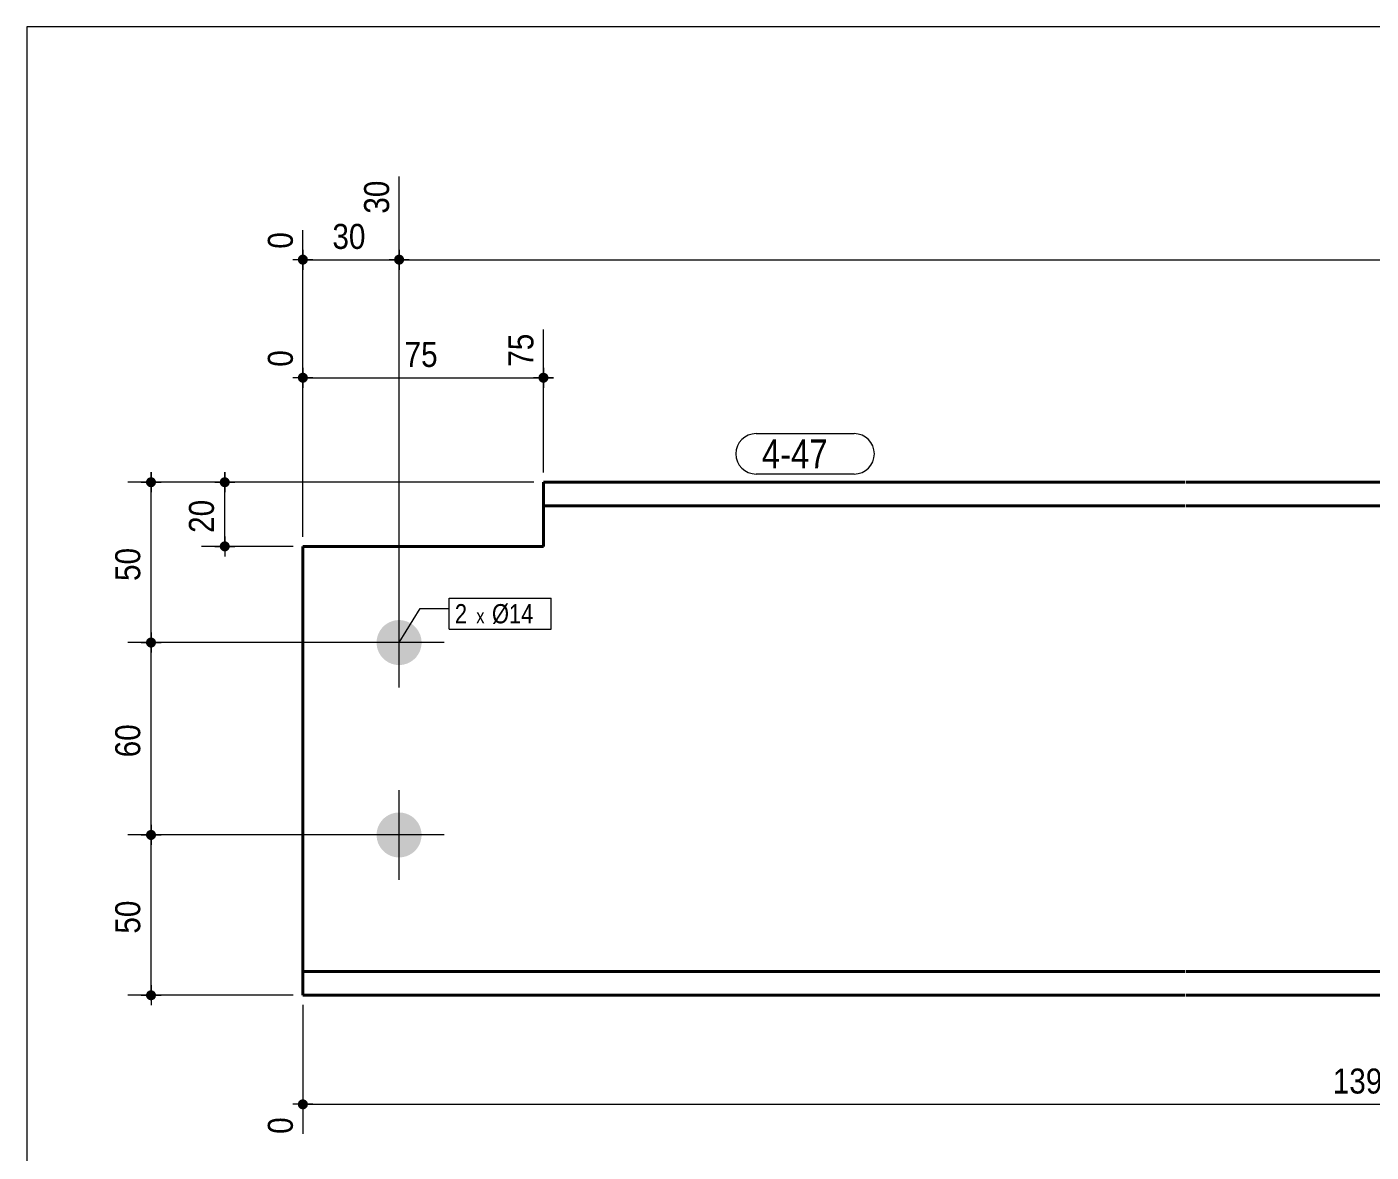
# Model space of a CAD drawing. Header units: millimetres. Extents: x 2 to 287, y 5 to 195.
# Drawn here: x 5 to 144.7, y 78 to 195 of the extents above; entities that cross this region are included whole.
import ezdxf

# ---------------------------------------------------------------- set-up
doc = ezdxf.new("R2010")
doc.units = ezdxf.units.MM
for name, color, linetype, lineweight in [('Boulon', 7, 'Continuous', 0), ('Cotation', 7, 'Continuous', 0), ('Désignation boulon', 3, 'Continuous', 0), ('Feuille dessin', 5, 'Continuous', 0), ('Piece', 2, 'Continuous', 0), ('Repère pièce', 3, 'Continuous', 0)]:
    doc.layers.add(name, color=color, linetype=linetype, lineweight=lineweight)
doc.styles.add('ARIAL', font='ARIAL.TTF')
doc.styles.add('COMIC_SANS_MS', font='COMIC.TTF')

# ---------------------------------------------------------------- blocks, each defined once
blk = doc.blocks.new('*A1')
at = {"layer": 'Boulon'}
for points in [[(46.01, 130.94), (46.01, 130.88), (46.01, 130.83), (46, 130.77), (46, 130.71), (45.99, 130.66), (45.98, 130.6), (45.97, 130.54), (45.96, 130.49), (45.94, 130.43), (45.93, 130.38), (45.91, 130.32), (45.9, 130.27), (45.88, 130.21), (45.86, 130.16), (45.84, 130.11), (45.81, 130.05), (45.79, 130), (45.76, 129.95), (45.74, 129.9), (45.71, 129.85), (45.68, 129.8), (45.65, 129.75), (45.62, 129.7), (45.59, 129.66), (45.55, 129.61), (45.52, 129.56), (45.48, 129.52), (45.45, 129.47), (45.41, 129.43), (45.37, 129.39), (45.33, 129.35), (45.29, 129.31), (45.25, 129.27), (45.2, 129.23), (45.16, 129.19), (45.12, 129.16), (45.07, 129.12), (45.02, 129.09), (44.98, 129.06), (44.93, 129.03), (44.88, 129), (44.83, 128.97), (44.78, 128.94), (44.73, 128.91), (44.68, 128.89), (44.63, 128.87), (44.57, 128.84), (44.52, 128.82), (44.47, 128.8), (44.41, 128.78), (44.36, 128.77), (44.3, 128.75), (44.25, 128.74), (44.19, 128.72), (44.14, 128.71), (44.08, 128.7), (44.02, 128.69), (43.97, 128.68), (43.91, 128.68), (43.85, 128.67), (43.79, 128.67), (43.74, 128.67), (43.68, 128.67), (43.62, 128.67), (43.57, 128.67), (43.51, 128.67), (43.45, 128.68), (43.39, 128.68), (43.34, 128.69), (43.28, 128.7), (43.22, 128.71), (43.17, 128.72), (43.11, 128.74), (43.06, 128.75), (43, 128.77), (42.95, 128.78), (42.89, 128.8), (42.84, 128.82), (42.79, 128.84), (42.73, 128.87), (42.68, 128.89), (42.63, 128.91), (42.58, 128.94), (42.53, 128.97), (42.48, 129), (42.43, 129.03), (42.38, 129.06), (42.34, 129.09), (42.29, 129.12), (42.24, 129.16), (42.2, 129.19), (42.16, 129.23), (42.11, 129.27), (42.07, 129.31), (42.03, 129.35), (41.99, 129.39), (41.95, 129.43), (41.91, 129.47), (41.88, 129.52), (41.84, 129.56), (41.81, 129.61), (41.77, 129.66), (41.74, 129.7), (41.71, 129.75), (41.68, 129.8), (41.65, 129.85), (41.62, 129.9), (41.6, 129.95), (41.57, 130), (41.55, 130.05), (41.52, 130.11), (41.5, 130.16), (41.48, 130.21), (41.46, 130.27), (41.45, 130.32), (41.43, 130.38), (41.42, 130.43), (41.4, 130.49), (41.39, 130.54), (41.38, 130.6), (41.37, 130.66), (41.36, 130.71), (41.36, 130.77), (41.35, 130.83), (41.35, 130.88), (41.35, 130.94), (41.35, 131), (41.35, 131.06), (41.35, 131.11), (41.35, 131.17), (41.36, 131.23), (41.36, 131.28), (41.37, 131.34), (41.38, 131.4), (41.39, 131.45), (41.4, 131.51), (41.42, 131.57), (41.43, 131.62), (41.45, 131.68), (41.46, 131.73), (41.48, 131.78), (41.5, 131.84), (41.52, 131.89), (41.55, 131.94), (41.57, 132), (41.6, 132.05), (41.62, 132.1), (41.65, 132.15), (41.68, 132.2), (41.71, 132.25), (41.74, 132.29), (41.77, 132.34), (41.81, 132.39), (41.84, 132.43), (41.88, 132.48), (41.91, 132.52), (41.95, 132.57), (41.99, 132.61), (42.03, 132.65), (42.07, 132.69), (42.11, 132.73), (42.16, 132.77), (42.2, 132.8), (42.24, 132.84), (42.29, 132.87), (42.34, 132.91), (42.38, 132.94), (42.43, 132.97), (42.48, 133), (42.53, 133.03), (42.58, 133.06), (42.63, 133.08), (42.68, 133.11), (42.73, 133.13), (42.79, 133.15), (42.84, 133.18), (42.89, 133.2), (42.95, 133.21), (43, 133.23), (43.06, 133.25), (43.11, 133.26), (43.17, 133.28), (43.22, 133.29), (43.28, 133.3), (43.34, 133.31), (43.39, 133.31), (43.45, 133.32), (43.51, 133.33), (43.57, 133.33), (43.62, 133.33), (43.68, 133.33), (43.74, 133.33), (43.79, 133.33), (43.85, 133.33), (43.91, 133.32), (43.97, 133.31), (44.02, 133.31), (44.08, 133.3), (44.14, 133.29), (44.19, 133.28), (44.25, 133.26), (44.3, 133.25), (44.36, 133.23), (44.41, 133.21), (44.47, 133.2), (44.52, 133.18), (44.57, 133.15), (44.63, 133.13), (44.68, 133.11), (44.73, 133.08), (44.78, 133.06), (44.83, 133.03), (44.88, 133), (44.93, 132.97), (44.98, 132.94), (45.02, 132.91), (45.07, 132.87), (45.12, 132.84), (45.16, 132.8), (45.2, 132.77), (45.25, 132.73), (45.29, 132.69), (45.33, 132.65), (45.37, 132.61), (45.41, 132.57), (45.45, 132.52), (45.48, 132.48), (45.52, 132.43), (45.55, 132.39), (45.59, 132.34), (45.62, 132.29), (45.65, 132.25), (45.68, 132.2), (45.71, 132.15), (45.74, 132.1), (45.76, 132.05), (45.79, 132), (45.81, 131.94), (45.84, 131.89), (45.86, 131.84), (45.88, 131.78), (45.9, 131.73), (45.91, 131.68), (45.93, 131.62), (45.94, 131.57), (45.96, 131.51), (45.97, 131.45), (45.98, 131.4), (45.99, 131.34), (46, 131.28), (46, 131.23), (46.01, 131.17), (46.01, 131.11), (46.01, 131.06), (46.01, 131)], [(46.01, 110.94), (46.01, 110.88), (46.01, 110.83), (46, 110.77), (46, 110.71), (45.99, 110.66), (45.98, 110.6), (45.97, 110.54), (45.96, 110.49), (45.94, 110.43), (45.93, 110.38), (45.91, 110.32), (45.9, 110.27), (45.88, 110.21), (45.86, 110.16), (45.84, 110.11), (45.81, 110.05), (45.79, 110), (45.76, 109.95), (45.74, 109.9), (45.71, 109.85), (45.68, 109.8), (45.65, 109.75), (45.62, 109.7), (45.59, 109.66), (45.55, 109.61), (45.52, 109.56), (45.48, 109.52), (45.45, 109.47), (45.41, 109.43), (45.37, 109.39), (45.33, 109.35), (45.29, 109.31), (45.25, 109.27), (45.2, 109.23), (45.16, 109.19), (45.12, 109.16), (45.07, 109.12), (45.02, 109.09), (44.98, 109.06), (44.93, 109.03), (44.88, 109), (44.83, 108.97), (44.78, 108.94), (44.73, 108.91), (44.68, 108.89), (44.63, 108.87), (44.57, 108.84), (44.52, 108.82), (44.47, 108.8), (44.41, 108.78), (44.36, 108.77), (44.3, 108.75), (44.25, 108.74), (44.19, 108.72), (44.14, 108.71), (44.08, 108.7), (44.02, 108.69), (43.97, 108.68), (43.91, 108.68), (43.85, 108.67), (43.79, 108.67), (43.74, 108.67), (43.68, 108.67), (43.62, 108.67), (43.57, 108.67), (43.51, 108.67), (43.45, 108.68), (43.39, 108.68), (43.34, 108.69), (43.28, 108.7), (43.22, 108.71), (43.17, 108.72), (43.11, 108.74), (43.06, 108.75), (43, 108.77), (42.95, 108.78), (42.89, 108.8), (42.84, 108.82), (42.79, 108.84), (42.73, 108.87), (42.68, 108.89), (42.63, 108.91), (42.58, 108.94), (42.53, 108.97), (42.48, 109), (42.43, 109.03), (42.38, 109.06), (42.34, 109.09), (42.29, 109.12), (42.24, 109.16), (42.2, 109.19), (42.16, 109.23), (42.11, 109.27), (42.07, 109.31), (42.03, 109.35), (41.99, 109.39), (41.95, 109.43), (41.91, 109.47), (41.88, 109.52), (41.84, 109.56), (41.81, 109.61), (41.77, 109.66), (41.74, 109.7), (41.71, 109.75), (41.68, 109.8), (41.65, 109.85), (41.62, 109.9), (41.6, 109.95), (41.57, 110), (41.55, 110.05), (41.52, 110.11), (41.5, 110.16), (41.48, 110.21), (41.46, 110.27), (41.45, 110.32), (41.43, 110.38), (41.42, 110.43), (41.4, 110.49), (41.39, 110.54), (41.38, 110.6), (41.37, 110.66), (41.36, 110.71), (41.36, 110.77), (41.35, 110.83), (41.35, 110.88), (41.35, 110.94), (41.35, 111), (41.35, 111.06), (41.35, 111.11), (41.35, 111.17), (41.36, 111.23), (41.36, 111.28), (41.37, 111.34), (41.38, 111.4), (41.39, 111.45), (41.4, 111.51), (41.42, 111.57), (41.43, 111.62), (41.45, 111.68), (41.46, 111.73), (41.48, 111.78), (41.5, 111.84), (41.52, 111.89), (41.55, 111.94), (41.57, 112), (41.6, 112.05), (41.62, 112.1), (41.65, 112.15), (41.68, 112.2), (41.71, 112.25), (41.74, 112.29), (41.77, 112.34), (41.81, 112.39), (41.84, 112.43), (41.88, 112.48), (41.91, 112.52), (41.95, 112.57), (41.99, 112.61), (42.03, 112.65), (42.07, 112.69), (42.11, 112.73), (42.16, 112.77), (42.2, 112.8), (42.24, 112.84), (42.29, 112.87), (42.34, 112.91), (42.38, 112.94), (42.43, 112.97), (42.48, 113), (42.53, 113.03), (42.58, 113.06), (42.63, 113.08), (42.68, 113.11), (42.73, 113.13), (42.79, 113.15), (42.84, 113.18), (42.89, 113.2), (42.95, 113.21), (43, 113.23), (43.06, 113.25), (43.11, 113.26), (43.17, 113.28), (43.22, 113.29), (43.28, 113.3), (43.34, 113.31), (43.39, 113.31), (43.45, 113.32), (43.51, 113.33), (43.57, 113.33), (43.62, 113.33), (43.68, 113.33), (43.74, 113.33), (43.79, 113.33), (43.85, 113.33), (43.91, 113.32), (43.97, 113.31), (44.02, 113.31), (44.08, 113.3), (44.14, 113.29), (44.19, 113.28), (44.25, 113.26), (44.3, 113.25), (44.36, 113.23), (44.41, 113.21), (44.47, 113.2), (44.52, 113.18), (44.57, 113.15), (44.63, 113.13), (44.68, 113.11), (44.73, 113.08), (44.78, 113.06), (44.83, 113.03), (44.88, 113), (44.93, 112.97), (44.98, 112.94), (45.02, 112.91), (45.07, 112.87), (45.12, 112.84), (45.16, 112.8), (45.2, 112.77), (45.25, 112.73), (45.29, 112.69), (45.33, 112.65), (45.37, 112.61), (45.41, 112.57), (45.45, 112.52), (45.48, 112.48), (45.52, 112.43), (45.55, 112.39), (45.59, 112.34), (45.62, 112.29), (45.65, 112.25), (45.68, 112.2), (45.71, 112.15), (45.74, 112.1), (45.76, 112.05), (45.79, 112), (45.81, 111.94), (45.84, 111.89), (45.86, 111.84), (45.88, 111.78), (45.9, 111.73), (45.91, 111.68), (45.93, 111.62), (45.94, 111.57), (45.96, 111.51), (45.97, 111.45), (45.98, 111.4), (45.99, 111.34), (46, 111.28), (46, 111.23), (46.01, 111.17), (46.01, 111.11), (46.01, 111.06), (46.01, 111)]]:
    blk.add_hatch(color=256, dxfattribs=at).paths.add_polyline_path(points, flags=17)
at = {"layer": 'Boulon', "linetype": 'Continuous', "lineweight": 0}
for p, q in [((43.68, 126.33), (43.68, 135.67)), ((48.35, 131), (39.01, 131)), ((43.68, 106.33), (43.68, 115.67)), ((48.35, 111), (39.01, 111))]:
    blk.add_line(p, q, dxfattribs=at)
blk = doc.blocks.new('*A2')
at = {"layer": 'Piece', "color": 2, "linetype": 'Continuous', "lineweight": 40}
for p, q in [((125.346667, 147.665221), (58.68, 147.665221)), ((58.68, 147.665221), (58.68, 140.998555)), ((255.446667, 147.665221), (125.446667, 147.665221)), ((125.346667, 145.198555), (58.68, 145.198555)), ((255.446667, 145.198555), (125.446667, 145.198555)), ((58.68, 140.998555), (33.68, 140.998555)), ((33.68, 140.998555), (33.68, 94.331888)), ((125.346667, 96.798555), (33.68, 96.798555)), ((255.446667, 96.798555), (125.446667, 96.798555)), ((125.346667, 94.331888), (33.68, 94.331888)), ((255.446667, 94.331888), (125.446667, 94.331888))]:
    blk.add_line(p, q, dxfattribs=at)
blk = doc.blocks.new('*A3')
at = {"layer": 'Feuille dessin', "linetype": 'Continuous', "lineweight": 0}
for p, q in [((282, 195), (5, 195)), ((5, 195), (5, 5))]:
    blk.add_line(p, q, dxfattribs=at)
blk = doc.blocks.new('*A8')
at = {"layer": 'Cotation'}
blk.add_hatch(color=256, dxfattribs=at).paths.add_polyline_path([(33.65, 82.48), (33.63, 82.48), (33.6, 82.48), (33.58, 82.49), (33.55, 82.49), (33.53, 82.5), (33.5, 82.51), (33.48, 82.52), (33.46, 82.53), (33.43, 82.54), (33.41, 82.55), (33.39, 82.57), (33.37, 82.58), (33.35, 82.6), (33.33, 82.61), (33.31, 82.63), (33.29, 82.65), (33.28, 82.67), (33.26, 82.69), (33.25, 82.71), (33.23, 82.73), (33.22, 82.75), (33.21, 82.78), (33.2, 82.8), (33.19, 82.82), (33.18, 82.85), (33.18, 82.87), (33.17, 82.9), (33.17, 82.92), (33.16, 82.95), (33.16, 82.97), (33.16, 83), (33.16, 83.02), (33.16, 83.05), (33.17, 83.07), (33.17, 83.1), (33.18, 83.12), (33.18, 83.15), (33.19, 83.17), (33.2, 83.2), (33.21, 83.22), (33.22, 83.24), (33.23, 83.27), (33.25, 83.29), (33.26, 83.31), (33.28, 83.33), (33.29, 83.35), (33.31, 83.37), (33.33, 83.38), (33.35, 83.4), (33.37, 83.42), (33.39, 83.43), (33.41, 83.44), (33.43, 83.46), (33.46, 83.47), (33.48, 83.48), (33.5, 83.49), (33.53, 83.5), (33.55, 83.5), (33.58, 83.51), (33.6, 83.51), (33.63, 83.52), (33.65, 83.52), (33.68, 83.52), (33.71, 83.52), (33.73, 83.52), (33.76, 83.51), (33.78, 83.51), (33.81, 83.5), (33.83, 83.5), (33.86, 83.49), (33.88, 83.48), (33.9, 83.47), (33.93, 83.46), (33.95, 83.44), (33.97, 83.43), (33.99, 83.42), (34.01, 83.4), (34.03, 83.38), (34.05, 83.37), (34.07, 83.35), (34.08, 83.33), (34.1, 83.31), (34.11, 83.29), (34.13, 83.27), (34.14, 83.24), (34.15, 83.22), (34.16, 83.2), (34.17, 83.17), (34.18, 83.15), (34.18, 83.12), (34.19, 83.1), (34.19, 83.07), (34.2, 83.05), (34.2, 83.02), (34.2, 83), (34.2, 82.97), (34.2, 82.95), (34.19, 82.92), (34.19, 82.9), (34.18, 82.87), (34.18, 82.85), (34.17, 82.82), (34.16, 82.8), (34.15, 82.78), (34.14, 82.75), (34.13, 82.73), (34.11, 82.71), (34.1, 82.69), (34.08, 82.67), (34.07, 82.65), (34.05, 82.63), (34.03, 82.61), (34.01, 82.6), (33.99, 82.58), (33.97, 82.57), (33.95, 82.55), (33.93, 82.54), (33.9, 82.53), (33.88, 82.52), (33.86, 82.51), (33.83, 82.5), (33.81, 82.49), (33.78, 82.49), (33.76, 82.48), (33.73, 82.48), (33.71, 82.48), (33.68, 82.48)], flags=17)
at = {"layer": 'Cotation', "linetype": 'Continuous', "lineweight": 0}
for p, q in [((33.68, 93.33), (33.68, 79.93)), ((33.68, 84.04), (33.68, 81.96)), ((34.72, 83), (32.64, 83)), ((33.68, 83), (32.64, 83)), ((33.68, 83), (255.45, 83))]:
    blk.add_line(p, q, dxfattribs=at)
at = {"layer": 'Cotation'}
blk.add_point((33.68, 83), dxfattribs=at)
at = {"layer": 'Cotation', "style": 'ARIAL', "width": 0.85}
blk.add_text('1398', height=2.6, dxfattribs=at).set_placement((140.71, 84.12))
blk.add_text('0', height=2.6, rotation=90.0002, dxfattribs=at).set_placement((32.64, 79.93))
blk = doc.blocks.new('*A9')
at = {"layer": 'Cotation'}
for points in [[(33.65, 158.01), (33.63, 158.01), (33.6, 158.01), (33.58, 158.02), (33.55, 158.02), (33.53, 158.03), (33.5, 158.04), (33.48, 158.05), (33.46, 158.06), (33.43, 158.07), (33.41, 158.08), (33.39, 158.1), (33.37, 158.11), (33.35, 158.13), (33.33, 158.14), (33.31, 158.16), (33.29, 158.18), (33.28, 158.2), (33.26, 158.22), (33.25, 158.24), (33.23, 158.26), (33.22, 158.28), (33.21, 158.31), (33.2, 158.33), (33.19, 158.35), (33.18, 158.38), (33.18, 158.4), (33.17, 158.43), (33.17, 158.45), (33.16, 158.48), (33.16, 158.5), (33.16, 158.53), (33.16, 158.55), (33.16, 158.58), (33.17, 158.6), (33.17, 158.63), (33.18, 158.65), (33.18, 158.68), (33.19, 158.7), (33.2, 158.73), (33.21, 158.75), (33.22, 158.77), (33.23, 158.8), (33.25, 158.82), (33.26, 158.84), (33.28, 158.86), (33.29, 158.88), (33.31, 158.9), (33.33, 158.91), (33.35, 158.93), (33.37, 158.95), (33.39, 158.96), (33.41, 158.97), (33.43, 158.99), (33.46, 159), (33.48, 159.01), (33.5, 159.02), (33.53, 159.03), (33.55, 159.03), (33.58, 159.04), (33.6, 159.04), (33.63, 159.05), (33.65, 159.05), (33.68, 159.05), (33.71, 159.05), (33.73, 159.05), (33.76, 159.04), (33.78, 159.04), (33.81, 159.03), (33.83, 159.03), (33.86, 159.02), (33.88, 159.01), (33.9, 159), (33.93, 158.99), (33.95, 158.97), (33.97, 158.96), (33.99, 158.95), (34.01, 158.93), (34.03, 158.91), (34.05, 158.9), (34.07, 158.88), (34.08, 158.86), (34.1, 158.84), (34.11, 158.82), (34.13, 158.8), (34.14, 158.77), (34.15, 158.75), (34.16, 158.73), (34.17, 158.7), (34.18, 158.68), (34.18, 158.65), (34.19, 158.63), (34.19, 158.6), (34.2, 158.58), (34.2, 158.55), (34.2, 158.53), (34.2, 158.5), (34.2, 158.48), (34.19, 158.45), (34.19, 158.43), (34.18, 158.4), (34.18, 158.38), (34.17, 158.35), (34.16, 158.33), (34.15, 158.31), (34.14, 158.28), (34.13, 158.26), (34.11, 158.24), (34.1, 158.22), (34.08, 158.2), (34.07, 158.18), (34.05, 158.16), (34.03, 158.14), (34.01, 158.13), (33.99, 158.11), (33.97, 158.1), (33.95, 158.08), (33.93, 158.07), (33.9, 158.06), (33.88, 158.05), (33.86, 158.04), (33.83, 158.03), (33.81, 158.02), (33.78, 158.02), (33.76, 158.01), (33.73, 158.01), (33.71, 158.01), (33.68, 158.01)], [(58.65, 158.01), (58.63, 158.01), (58.6, 158.01), (58.58, 158.02), (58.55, 158.02), (58.53, 158.03), (58.5, 158.04), (58.48, 158.05), (58.46, 158.06), (58.43, 158.07), (58.41, 158.08), (58.39, 158.1), (58.37, 158.11), (58.35, 158.13), (58.33, 158.14), (58.31, 158.16), (58.29, 158.18), (58.28, 158.2), (58.26, 158.22), (58.25, 158.24), (58.23, 158.26), (58.22, 158.28), (58.21, 158.31), (58.2, 158.33), (58.19, 158.35), (58.18, 158.38), (58.18, 158.4), (58.17, 158.43), (58.17, 158.45), (58.16, 158.48), (58.16, 158.5), (58.16, 158.53), (58.16, 158.55), (58.16, 158.58), (58.17, 158.6), (58.17, 158.63), (58.18, 158.65), (58.18, 158.68), (58.19, 158.7), (58.2, 158.73), (58.21, 158.75), (58.22, 158.77), (58.23, 158.8), (58.25, 158.82), (58.26, 158.84), (58.28, 158.86), (58.29, 158.88), (58.31, 158.9), (58.33, 158.91), (58.35, 158.93), (58.37, 158.95), (58.39, 158.96), (58.41, 158.97), (58.43, 158.99), (58.46, 159), (58.48, 159.01), (58.5, 159.02), (58.53, 159.03), (58.55, 159.03), (58.58, 159.04), (58.6, 159.04), (58.63, 159.05), (58.65, 159.05), (58.68, 159.05), (58.71, 159.05), (58.73, 159.05), (58.76, 159.04), (58.78, 159.04), (58.81, 159.03), (58.83, 159.03), (58.86, 159.02), (58.88, 159.01), (58.9, 159), (58.93, 158.99), (58.95, 158.97), (58.97, 158.96), (58.99, 158.95), (59.01, 158.93), (59.03, 158.91), (59.05, 158.9), (59.07, 158.88), (59.08, 158.86), (59.1, 158.84), (59.11, 158.82), (59.13, 158.8), (59.14, 158.77), (59.15, 158.75), (59.16, 158.73), (59.17, 158.7), (59.18, 158.68), (59.18, 158.65), (59.19, 158.63), (59.19, 158.6), (59.2, 158.58), (59.2, 158.55), (59.2, 158.53), (59.2, 158.5), (59.2, 158.48), (59.19, 158.45), (59.19, 158.43), (59.18, 158.4), (59.18, 158.38), (59.17, 158.35), (59.16, 158.33), (59.15, 158.31), (59.14, 158.28), (59.13, 158.26), (59.11, 158.24), (59.1, 158.22), (59.08, 158.2), (59.07, 158.18), (59.05, 158.16), (59.03, 158.14), (59.01, 158.13), (58.99, 158.11), (58.97, 158.1), (58.95, 158.08), (58.93, 158.07), (58.9, 158.06), (58.88, 158.05), (58.86, 158.04), (58.83, 158.03), (58.81, 158.02), (58.78, 158.02), (58.76, 158.01), (58.73, 158.01), (58.71, 158.01), (58.68, 158.01)]]:
    blk.add_hatch(color=256, dxfattribs=at).paths.add_polyline_path(points, flags=17)
at = {"layer": 'Cotation', "linetype": 'Continuous', "lineweight": 0}
for p, q in [((58.68, 148.67), (58.68, 163.53)), ((33.68, 142), (33.68, 161.6)), ((33.68, 159.57), (33.68, 157.49)), ((58.68, 159.57), (58.68, 157.49)), ((34.72, 158.53), (32.64, 158.53)), ((33.68, 158.53), (32.64, 158.53)), ((33.68, 158.53), (58.68, 158.53)), ((59.72, 158.53), (57.64, 158.53)), ((58.68, 158.53), (59.72, 158.53))]:
    blk.add_line(p, q, dxfattribs=at)
at = {"layer": 'Cotation'}
for p in [(33.68, 158.53), (58.68, 158.53)]:
    blk.add_point(p, dxfattribs=at)
at = {"layer": 'Cotation', "style": 'ARIAL', "width": 0.85}
blk.add_text('75', height=2.6, dxfattribs=at).set_placement((44.25, 159.65))
for s, p in [('75', (57.64, 159.67)), ('0', (32.64, 159.67))]:
    blk.add_text(s, height=2.6, rotation=90.0002, dxfattribs=at).set_placement(p)
blk = doc.blocks.new('*A10')
at = {"layer": 'Cotation'}
for points in [[(33.65, 170.29), (33.63, 170.29), (33.6, 170.29), (33.58, 170.29), (33.55, 170.3), (33.53, 170.31), (33.5, 170.32), (33.48, 170.32), (33.46, 170.33), (33.43, 170.35), (33.41, 170.36), (33.39, 170.37), (33.37, 170.39), (33.35, 170.4), (33.33, 170.42), (33.31, 170.44), (33.29, 170.46), (33.28, 170.47), (33.26, 170.49), (33.25, 170.52), (33.23, 170.54), (33.22, 170.56), (33.21, 170.58), (33.2, 170.61), (33.19, 170.63), (33.18, 170.65), (33.18, 170.68), (33.17, 170.7), (33.17, 170.73), (33.16, 170.75), (33.16, 170.78), (33.16, 170.8), (33.16, 170.83), (33.16, 170.86), (33.17, 170.88), (33.17, 170.91), (33.18, 170.93), (33.18, 170.96), (33.19, 170.98), (33.2, 171), (33.21, 171.03), (33.22, 171.05), (33.23, 171.07), (33.25, 171.09), (33.26, 171.11), (33.28, 171.13), (33.29, 171.15), (33.31, 171.17), (33.33, 171.19), (33.35, 171.21), (33.37, 171.22), (33.39, 171.24), (33.41, 171.25), (33.43, 171.26), (33.46, 171.27), (33.48, 171.29), (33.5, 171.29), (33.53, 171.3), (33.55, 171.31), (33.58, 171.31), (33.6, 171.32), (33.63, 171.32), (33.65, 171.32), (33.68, 171.32), (33.71, 171.32), (33.73, 171.32), (33.76, 171.32), (33.78, 171.31), (33.81, 171.31), (33.83, 171.3), (33.86, 171.29), (33.88, 171.29), (33.9, 171.27), (33.93, 171.26), (33.95, 171.25), (33.97, 171.24), (33.99, 171.22), (34.01, 171.21), (34.03, 171.19), (34.05, 171.17), (34.07, 171.15), (34.08, 171.13), (34.1, 171.11), (34.11, 171.09), (34.13, 171.07), (34.14, 171.05), (34.15, 171.03), (34.16, 171), (34.17, 170.98), (34.18, 170.96), (34.18, 170.93), (34.19, 170.91), (34.19, 170.88), (34.2, 170.86), (34.2, 170.83), (34.2, 170.8), (34.2, 170.78), (34.2, 170.75), (34.19, 170.73), (34.19, 170.7), (34.18, 170.68), (34.18, 170.65), (34.17, 170.63), (34.16, 170.61), (34.15, 170.58), (34.14, 170.56), (34.13, 170.54), (34.11, 170.52), (34.1, 170.49), (34.08, 170.47), (34.07, 170.46), (34.05, 170.44), (34.03, 170.42), (34.01, 170.4), (33.99, 170.39), (33.97, 170.37), (33.95, 170.36), (33.93, 170.35), (33.9, 170.33), (33.88, 170.32), (33.86, 170.32), (33.83, 170.31), (33.81, 170.3), (33.78, 170.29), (33.76, 170.29), (33.73, 170.29), (33.71, 170.29), (33.68, 170.28)], [(43.65, 170.29), (43.63, 170.29), (43.6, 170.29), (43.58, 170.29), (43.55, 170.3), (43.53, 170.31), (43.5, 170.32), (43.48, 170.32), (43.46, 170.33), (43.43, 170.35), (43.41, 170.36), (43.39, 170.37), (43.37, 170.39), (43.35, 170.4), (43.33, 170.42), (43.31, 170.44), (43.29, 170.46), (43.28, 170.47), (43.26, 170.49), (43.25, 170.52), (43.23, 170.54), (43.22, 170.56), (43.21, 170.58), (43.2, 170.61), (43.19, 170.63), (43.18, 170.65), (43.18, 170.68), (43.17, 170.7), (43.17, 170.73), (43.16, 170.75), (43.16, 170.78), (43.16, 170.8), (43.16, 170.83), (43.16, 170.86), (43.17, 170.88), (43.17, 170.91), (43.18, 170.93), (43.18, 170.96), (43.19, 170.98), (43.2, 171), (43.21, 171.03), (43.22, 171.05), (43.23, 171.07), (43.25, 171.09), (43.26, 171.11), (43.28, 171.13), (43.29, 171.15), (43.31, 171.17), (43.33, 171.19), (43.35, 171.21), (43.37, 171.22), (43.39, 171.24), (43.41, 171.25), (43.43, 171.26), (43.46, 171.27), (43.48, 171.29), (43.5, 171.29), (43.53, 171.3), (43.55, 171.31), (43.58, 171.31), (43.6, 171.32), (43.63, 171.32), (43.65, 171.32), (43.68, 171.32), (43.71, 171.32), (43.73, 171.32), (43.76, 171.32), (43.78, 171.31), (43.81, 171.31), (43.83, 171.3), (43.86, 171.29), (43.88, 171.29), (43.9, 171.27), (43.93, 171.26), (43.95, 171.25), (43.97, 171.24), (43.99, 171.22), (44.01, 171.21), (44.03, 171.19), (44.05, 171.17), (44.07, 171.15), (44.08, 171.13), (44.1, 171.11), (44.11, 171.09), (44.13, 171.07), (44.14, 171.05), (44.15, 171.03), (44.16, 171), (44.17, 170.98), (44.18, 170.96), (44.18, 170.93), (44.19, 170.91), (44.19, 170.88), (44.2, 170.86), (44.2, 170.83), (44.2, 170.8), (44.2, 170.78), (44.2, 170.75), (44.19, 170.73), (44.19, 170.7), (44.18, 170.68), (44.18, 170.65), (44.17, 170.63), (44.16, 170.61), (44.15, 170.58), (44.14, 170.56), (44.13, 170.54), (44.11, 170.52), (44.1, 170.49), (44.08, 170.47), (44.07, 170.46), (44.05, 170.44), (44.03, 170.42), (44.01, 170.4), (43.99, 170.39), (43.97, 170.37), (43.95, 170.36), (43.93, 170.35), (43.9, 170.33), (43.88, 170.32), (43.86, 170.32), (43.83, 170.31), (43.81, 170.3), (43.78, 170.29), (43.76, 170.29), (43.73, 170.29), (43.71, 170.29), (43.68, 170.28)]]:
    blk.add_hatch(color=256, dxfattribs=at).paths.add_polyline_path(points, flags=17)
at = {"layer": 'Cotation', "linetype": 'Continuous', "lineweight": 0}
for p, q in [((43.68, 132), (43.68, 179.44)), ((33.68, 142), (33.68, 173.87)), ((33.68, 171.84), (33.68, 169.76)), ((43.68, 171.84), (43.68, 169.76)), ((34.72, 170.8), (32.64, 170.8)), ((33.68, 170.8), (32.64, 170.8)), ((33.68, 170.8), (43.68, 170.8)), ((44.72, 170.8), (42.64, 170.8)), ((43.68, 170.8), (44.72, 170.8))]:
    blk.add_line(p, q, dxfattribs=at)
at = {"layer": 'Cotation'}
for p in [(33.68, 170.8), (43.68, 170.8)]:
    blk.add_point(p, dxfattribs=at)
at = {"layer": 'Cotation', "style": 'ARIAL', "width": 0.85}
for s, p in [('30', (42.64, 175.58)), ('0', (32.64, 171.94))]:
    blk.add_text(s, height=2.6, rotation=90.0002, dxfattribs=at).set_placement(p)
blk.add_text('30', height=2.6, dxfattribs=at).set_placement((36.75, 171.92))
blk = doc.blocks.new('*A11')
at = {"layer": 'Cotation'}
blk.add_hatch(color=256, dxfattribs=at).paths.add_polyline_path([(43.65, 170.29), (43.63, 170.29), (43.6, 170.29), (43.58, 170.29), (43.55, 170.3), (43.53, 170.31), (43.5, 170.32), (43.48, 170.32), (43.46, 170.33), (43.43, 170.35), (43.41, 170.36), (43.39, 170.37), (43.37, 170.39), (43.35, 170.4), (43.33, 170.42), (43.31, 170.44), (43.29, 170.46), (43.28, 170.47), (43.26, 170.49), (43.25, 170.52), (43.23, 170.54), (43.22, 170.56), (43.21, 170.58), (43.2, 170.61), (43.19, 170.63), (43.18, 170.65), (43.18, 170.68), (43.17, 170.7), (43.17, 170.73), (43.16, 170.75), (43.16, 170.78), (43.16, 170.8), (43.16, 170.83), (43.16, 170.86), (43.17, 170.88), (43.17, 170.91), (43.18, 170.93), (43.18, 170.96), (43.19, 170.98), (43.2, 171), (43.21, 171.03), (43.22, 171.05), (43.23, 171.07), (43.25, 171.09), (43.26, 171.11), (43.28, 171.13), (43.29, 171.15), (43.31, 171.17), (43.33, 171.19), (43.35, 171.21), (43.37, 171.22), (43.39, 171.24), (43.41, 171.25), (43.43, 171.26), (43.46, 171.27), (43.48, 171.29), (43.5, 171.29), (43.53, 171.3), (43.55, 171.31), (43.58, 171.31), (43.6, 171.32), (43.63, 171.32), (43.65, 171.32), (43.68, 171.32), (43.71, 171.32), (43.73, 171.32), (43.76, 171.32), (43.78, 171.31), (43.81, 171.31), (43.83, 171.3), (43.86, 171.29), (43.88, 171.29), (43.9, 171.27), (43.93, 171.26), (43.95, 171.25), (43.97, 171.24), (43.99, 171.22), (44.01, 171.21), (44.03, 171.19), (44.05, 171.17), (44.07, 171.15), (44.08, 171.13), (44.1, 171.11), (44.11, 171.09), (44.13, 171.07), (44.14, 171.05), (44.15, 171.03), (44.16, 171), (44.17, 170.98), (44.18, 170.96), (44.18, 170.93), (44.19, 170.91), (44.19, 170.88), (44.2, 170.86), (44.2, 170.83), (44.2, 170.8), (44.2, 170.78), (44.2, 170.75), (44.19, 170.73), (44.19, 170.7), (44.18, 170.68), (44.18, 170.65), (44.17, 170.63), (44.16, 170.61), (44.15, 170.58), (44.14, 170.56), (44.13, 170.54), (44.11, 170.52), (44.1, 170.49), (44.08, 170.47), (44.07, 170.46), (44.05, 170.44), (44.03, 170.42), (44.01, 170.4), (43.99, 170.39), (43.97, 170.37), (43.95, 170.36), (43.93, 170.35), (43.9, 170.33), (43.88, 170.32), (43.86, 170.32), (43.83, 170.31), (43.81, 170.3), (43.78, 170.29), (43.76, 170.29), (43.73, 170.29), (43.71, 170.29), (43.68, 170.28)], flags=17)
at = {"layer": 'Cotation', "linetype": 'Continuous', "lineweight": 0}
for p, q in [((43.68, 132), (43.68, 179.44)), ((43.68, 171.84), (43.68, 169.76)), ((44.72, 170.8), (42.64, 170.8)), ((43.68, 170.8), (42.64, 170.8)), ((43.68, 170.8), (255.45, 170.8))]:
    blk.add_line(p, q, dxfattribs=at)
at = {"layer": 'Cotation'}
blk.add_point((43.68, 170.8), dxfattribs=at)
blk = doc.blocks.new('*A12')
at = {"layer": 'Cotation'}
for points in [[(25.54, 147.15), (25.51, 147.15), (25.49, 147.15), (25.46, 147.16), (25.44, 147.16), (25.41, 147.17), (25.39, 147.18), (25.37, 147.18), (25.34, 147.2), (25.32, 147.21), (25.3, 147.22), (25.28, 147.23), (25.25, 147.25), (25.23, 147.26), (25.22, 147.28), (25.2, 147.3), (25.18, 147.32), (25.16, 147.34), (25.15, 147.36), (25.13, 147.38), (25.12, 147.4), (25.11, 147.42), (25.09, 147.44), (25.08, 147.47), (25.07, 147.49), (25.07, 147.51), (25.06, 147.54), (25.05, 147.56), (25.05, 147.59), (25.05, 147.61), (25.04, 147.64), (25.04, 147.67), (25.04, 147.69), (25.05, 147.72), (25.05, 147.74), (25.05, 147.77), (25.06, 147.79), (25.07, 147.82), (25.07, 147.84), (25.08, 147.86), (25.09, 147.89), (25.11, 147.91), (25.12, 147.93), (25.13, 147.95), (25.15, 147.97), (25.16, 148), (25.18, 148.01), (25.2, 148.03), (25.22, 148.05), (25.23, 148.07), (25.25, 148.08), (25.28, 148.1), (25.3, 148.11), (25.32, 148.12), (25.34, 148.14), (25.37, 148.15), (25.39, 148.15), (25.41, 148.16), (25.44, 148.17), (25.46, 148.18), (25.49, 148.18), (25.51, 148.18), (25.54, 148.18), (25.56, 148.19), (25.59, 148.18), (25.62, 148.18), (25.64, 148.18), (25.67, 148.18), (25.69, 148.17), (25.72, 148.16), (25.74, 148.15), (25.76, 148.15), (25.79, 148.14), (25.81, 148.12), (25.83, 148.11), (25.85, 148.1), (25.87, 148.08), (25.89, 148.07), (25.91, 148.05), (25.93, 148.03), (25.95, 148.01), (25.97, 148), (25.98, 147.97), (26, 147.95), (26.01, 147.93), (26.02, 147.91), (26.03, 147.89), (26.04, 147.86), (26.05, 147.84), (26.06, 147.82), (26.07, 147.79), (26.07, 147.77), (26.08, 147.74), (26.08, 147.72), (26.08, 147.69), (26.08, 147.67), (26.08, 147.64), (26.08, 147.61), (26.08, 147.59), (26.07, 147.56), (26.07, 147.54), (26.06, 147.51), (26.05, 147.49), (26.04, 147.47), (26.03, 147.44), (26.02, 147.42), (26.01, 147.4), (26, 147.38), (25.98, 147.36), (25.97, 147.34), (25.95, 147.32), (25.93, 147.3), (25.91, 147.28), (25.89, 147.26), (25.87, 147.25), (25.85, 147.23), (25.83, 147.22), (25.81, 147.21), (25.79, 147.2), (25.76, 147.18), (25.74, 147.18), (25.72, 147.17), (25.69, 147.16), (25.67, 147.16), (25.64, 147.15), (25.62, 147.15), (25.59, 147.15), (25.56, 147.15)], [(25.54, 140.48), (25.51, 140.48), (25.49, 140.48), (25.46, 140.49), (25.44, 140.49), (25.41, 140.5), (25.39, 140.51), (25.37, 140.52), (25.34, 140.53), (25.32, 140.54), (25.3, 140.55), (25.28, 140.57), (25.25, 140.58), (25.23, 140.6), (25.22, 140.61), (25.2, 140.63), (25.18, 140.65), (25.16, 140.67), (25.15, 140.69), (25.13, 140.71), (25.12, 140.73), (25.11, 140.75), (25.09, 140.78), (25.08, 140.8), (25.07, 140.82), (25.07, 140.85), (25.06, 140.87), (25.05, 140.9), (25.05, 140.92), (25.05, 140.95), (25.04, 140.97), (25.04, 141), (25.04, 141.02), (25.05, 141.05), (25.05, 141.07), (25.05, 141.1), (25.06, 141.12), (25.07, 141.15), (25.07, 141.17), (25.08, 141.2), (25.09, 141.22), (25.11, 141.24), (25.12, 141.27), (25.13, 141.29), (25.15, 141.31), (25.16, 141.33), (25.18, 141.35), (25.2, 141.37), (25.22, 141.38), (25.23, 141.4), (25.25, 141.42), (25.28, 141.43), (25.3, 141.44), (25.32, 141.46), (25.34, 141.47), (25.37, 141.48), (25.39, 141.49), (25.41, 141.5), (25.44, 141.5), (25.46, 141.51), (25.49, 141.51), (25.51, 141.52), (25.54, 141.52), (25.56, 141.52), (25.59, 141.52), (25.62, 141.52), (25.64, 141.51), (25.67, 141.51), (25.69, 141.5), (25.72, 141.5), (25.74, 141.49), (25.76, 141.48), (25.79, 141.47), (25.81, 141.46), (25.83, 141.44), (25.85, 141.43), (25.87, 141.42), (25.89, 141.4), (25.91, 141.38), (25.93, 141.37), (25.95, 141.35), (25.97, 141.33), (25.98, 141.31), (26, 141.29), (26.01, 141.27), (26.02, 141.24), (26.03, 141.22), (26.04, 141.2), (26.05, 141.17), (26.06, 141.15), (26.07, 141.12), (26.07, 141.1), (26.08, 141.07), (26.08, 141.05), (26.08, 141.02), (26.08, 141), (26.08, 140.97), (26.08, 140.95), (26.08, 140.92), (26.07, 140.9), (26.07, 140.87), (26.06, 140.85), (26.05, 140.82), (26.04, 140.8), (26.03, 140.78), (26.02, 140.75), (26.01, 140.73), (26, 140.71), (25.98, 140.69), (25.97, 140.67), (25.95, 140.65), (25.93, 140.63), (25.91, 140.61), (25.89, 140.6), (25.87, 140.58), (25.85, 140.57), (25.83, 140.55), (25.81, 140.54), (25.79, 140.53), (25.76, 140.52), (25.74, 140.51), (25.72, 140.5), (25.69, 140.49), (25.67, 140.49), (25.64, 140.48), (25.62, 140.48), (25.59, 140.48), (25.56, 140.48)]]:
    blk.add_hatch(color=256, dxfattribs=at).paths.add_polyline_path(points, flags=17)
at = {"layer": 'Cotation', "linetype": 'Continuous', "lineweight": 0}
for p, q in [((25.56, 148.71), (25.56, 146.63)), ((25.56, 147.67), (25.56, 148.71)), ((57.68, 147.67), (23.14, 147.67)), ((24.52, 147.67), (26.6, 147.67)), ((25.56, 141), (25.56, 147.67)), ((25.56, 142.04), (25.56, 139.96)), ((32.68, 141), (23.14, 141)), ((24.52, 141), (26.6, 141)), ((25.56, 141), (25.56, 139.96))]:
    blk.add_line(p, q, dxfattribs=at)
at = {"layer": 'Cotation'}
for p in [(25.56, 147.67), (25.56, 141)]:
    blk.add_point(p, dxfattribs=at)
at = {"layer": 'Cotation', "style": 'ARIAL', "width": 0.85}
blk.add_text('20', height=2.6, rotation=90.0002, dxfattribs=at).set_placement((24.44, 142.4))
blk = doc.blocks.new('*A13')
at = {"layer": 'Cotation'}
for points in [[(17.87, 110.48), (17.85, 110.48), (17.82, 110.48), (17.8, 110.49), (17.77, 110.49), (17.75, 110.5), (17.72, 110.51), (17.7, 110.52), (17.68, 110.53), (17.65, 110.54), (17.63, 110.55), (17.61, 110.57), (17.59, 110.58), (17.57, 110.6), (17.55, 110.61), (17.53, 110.63), (17.51, 110.65), (17.5, 110.67), (17.48, 110.69), (17.47, 110.71), (17.45, 110.73), (17.44, 110.75), (17.43, 110.78), (17.42, 110.8), (17.41, 110.82), (17.4, 110.85), (17.39, 110.87), (17.39, 110.9), (17.38, 110.92), (17.38, 110.95), (17.38, 110.97), (17.38, 111), (17.38, 111.02), (17.38, 111.05), (17.38, 111.07), (17.39, 111.1), (17.39, 111.12), (17.4, 111.15), (17.41, 111.17), (17.42, 111.2), (17.43, 111.22), (17.44, 111.24), (17.45, 111.27), (17.47, 111.29), (17.48, 111.31), (17.5, 111.33), (17.51, 111.35), (17.53, 111.37), (17.55, 111.38), (17.57, 111.4), (17.59, 111.42), (17.61, 111.43), (17.63, 111.44), (17.65, 111.46), (17.68, 111.47), (17.7, 111.48), (17.72, 111.49), (17.75, 111.5), (17.77, 111.5), (17.8, 111.51), (17.82, 111.51), (17.85, 111.52), (17.87, 111.52), (17.9, 111.52), (17.92, 111.52), (17.95, 111.52), (17.97, 111.51), (18, 111.51), (18.02, 111.5), (18.05, 111.5), (18.07, 111.49), (18.1, 111.48), (18.12, 111.47), (18.14, 111.46), (18.17, 111.44), (18.19, 111.43), (18.21, 111.42), (18.23, 111.4), (18.25, 111.38), (18.27, 111.37), (18.28, 111.35), (18.3, 111.33), (18.32, 111.31), (18.33, 111.29), (18.34, 111.27), (18.36, 111.24), (18.37, 111.22), (18.38, 111.2), (18.39, 111.17), (18.4, 111.15), (18.4, 111.12), (18.41, 111.1), (18.41, 111.07), (18.42, 111.05), (18.42, 111.02), (18.42, 111), (18.42, 110.97), (18.42, 110.95), (18.41, 110.92), (18.41, 110.9), (18.4, 110.87), (18.4, 110.85), (18.39, 110.82), (18.38, 110.8), (18.37, 110.78), (18.36, 110.75), (18.34, 110.73), (18.33, 110.71), (18.32, 110.69), (18.3, 110.67), (18.28, 110.65), (18.27, 110.63), (18.25, 110.61), (18.23, 110.6), (18.21, 110.58), (18.19, 110.57), (18.17, 110.55), (18.14, 110.54), (18.12, 110.53), (18.1, 110.52), (18.07, 110.51), (18.05, 110.5), (18.02, 110.49), (18, 110.49), (17.97, 110.48), (17.95, 110.48), (17.92, 110.48), (17.9, 110.48)], [(17.87, 93.81), (17.85, 93.81), (17.82, 93.82), (17.8, 93.82), (17.77, 93.83), (17.75, 93.83), (17.72, 93.84), (17.7, 93.85), (17.68, 93.86), (17.65, 93.87), (17.63, 93.89), (17.61, 93.9), (17.59, 93.91), (17.57, 93.93), (17.55, 93.95), (17.53, 93.96), (17.51, 93.98), (17.5, 94), (17.48, 94.02), (17.47, 94.04), (17.45, 94.06), (17.44, 94.09), (17.43, 94.11), (17.42, 94.13), (17.41, 94.16), (17.4, 94.18), (17.39, 94.21), (17.39, 94.23), (17.38, 94.26), (17.38, 94.28), (17.38, 94.31), (17.38, 94.33), (17.38, 94.36), (17.38, 94.38), (17.38, 94.41), (17.39, 94.43), (17.39, 94.46), (17.4, 94.48), (17.41, 94.51), (17.42, 94.53), (17.43, 94.55), (17.44, 94.58), (17.45, 94.6), (17.47, 94.62), (17.48, 94.64), (17.5, 94.66), (17.51, 94.68), (17.53, 94.7), (17.55, 94.72), (17.57, 94.73), (17.59, 94.75), (17.61, 94.76), (17.63, 94.78), (17.65, 94.79), (17.68, 94.8), (17.7, 94.81), (17.72, 94.82), (17.75, 94.83), (17.77, 94.84), (17.8, 94.84), (17.82, 94.85), (17.85, 94.85), (17.87, 94.85), (17.9, 94.85), (17.92, 94.85), (17.95, 94.85), (17.97, 94.85), (18, 94.84), (18.02, 94.84), (18.05, 94.83), (18.07, 94.82), (18.1, 94.81), (18.12, 94.8), (18.14, 94.79), (18.17, 94.78), (18.19, 94.76), (18.21, 94.75), (18.23, 94.73), (18.25, 94.72), (18.27, 94.7), (18.28, 94.68), (18.3, 94.66), (18.32, 94.64), (18.33, 94.62), (18.34, 94.6), (18.36, 94.58), (18.37, 94.55), (18.38, 94.53), (18.39, 94.51), (18.4, 94.48), (18.4, 94.46), (18.41, 94.43), (18.41, 94.41), (18.42, 94.38), (18.42, 94.36), (18.42, 94.33), (18.42, 94.31), (18.42, 94.28), (18.41, 94.26), (18.41, 94.23), (18.4, 94.21), (18.4, 94.18), (18.39, 94.16), (18.38, 94.13), (18.37, 94.11), (18.36, 94.09), (18.34, 94.06), (18.33, 94.04), (18.32, 94.02), (18.3, 94), (18.28, 93.98), (18.27, 93.96), (18.25, 93.95), (18.23, 93.93), (18.21, 93.91), (18.19, 93.9), (18.17, 93.89), (18.14, 93.87), (18.12, 93.86), (18.1, 93.85), (18.07, 93.84), (18.05, 93.83), (18.02, 93.83), (18, 93.82), (17.97, 93.82), (17.95, 93.81), (17.92, 93.81), (17.9, 93.81)]]:
    blk.add_hatch(color=256, dxfattribs=at).paths.add_polyline_path(points, flags=17)
at = {"layer": 'Cotation', "linetype": 'Continuous', "lineweight": 0}
for p, q in [((17.9, 112.04), (17.9, 109.96)), ((17.9, 111), (17.9, 112.04)), ((42.68, 111), (15.48, 111)), ((16.86, 111), (18.94, 111)), ((17.9, 94.33), (17.9, 111)), ((17.9, 95.37), (17.9, 93.29)), ((32.68, 94.33), (15.48, 94.33)), ((16.86, 94.33), (18.94, 94.33)), ((17.9, 94.33), (17.9, 93.29))]:
    blk.add_line(p, q, dxfattribs=at)
at = {"layer": 'Cotation'}
for p in [(17.9, 111), (17.9, 94.33)]:
    blk.add_point(p, dxfattribs=at)
at = {"layer": 'Cotation', "style": 'ARIAL', "width": 0.85}
blk.add_text('50', height=2.6, rotation=90.0002, dxfattribs=at).set_placement((16.78, 100.74))
blk = doc.blocks.new('*A14')
at = {"layer": 'Cotation'}
for points in [[(17.87, 130.48), (17.85, 130.48), (17.82, 130.48), (17.8, 130.49), (17.77, 130.49), (17.75, 130.5), (17.72, 130.51), (17.7, 130.52), (17.68, 130.53), (17.65, 130.54), (17.63, 130.55), (17.61, 130.57), (17.59, 130.58), (17.57, 130.6), (17.55, 130.61), (17.53, 130.63), (17.51, 130.65), (17.5, 130.67), (17.48, 130.69), (17.47, 130.71), (17.45, 130.73), (17.44, 130.75), (17.43, 130.78), (17.42, 130.8), (17.41, 130.82), (17.4, 130.85), (17.39, 130.87), (17.39, 130.9), (17.38, 130.92), (17.38, 130.95), (17.38, 130.97), (17.38, 131), (17.38, 131.02), (17.38, 131.05), (17.38, 131.07), (17.39, 131.1), (17.39, 131.12), (17.4, 131.15), (17.41, 131.17), (17.42, 131.2), (17.43, 131.22), (17.44, 131.24), (17.45, 131.27), (17.47, 131.29), (17.48, 131.31), (17.5, 131.33), (17.51, 131.35), (17.53, 131.37), (17.55, 131.38), (17.57, 131.4), (17.59, 131.42), (17.61, 131.43), (17.63, 131.44), (17.65, 131.46), (17.68, 131.47), (17.7, 131.48), (17.72, 131.49), (17.75, 131.5), (17.77, 131.5), (17.8, 131.51), (17.82, 131.51), (17.85, 131.52), (17.87, 131.52), (17.9, 131.52), (17.92, 131.52), (17.95, 131.52), (17.97, 131.51), (18, 131.51), (18.02, 131.5), (18.05, 131.5), (18.07, 131.49), (18.1, 131.48), (18.12, 131.47), (18.14, 131.46), (18.17, 131.44), (18.19, 131.43), (18.21, 131.42), (18.23, 131.4), (18.25, 131.38), (18.27, 131.37), (18.28, 131.35), (18.3, 131.33), (18.32, 131.31), (18.33, 131.29), (18.34, 131.27), (18.36, 131.24), (18.37, 131.22), (18.38, 131.2), (18.39, 131.17), (18.4, 131.15), (18.4, 131.12), (18.41, 131.1), (18.41, 131.07), (18.42, 131.05), (18.42, 131.02), (18.42, 131), (18.42, 130.97), (18.42, 130.95), (18.41, 130.92), (18.41, 130.9), (18.4, 130.87), (18.4, 130.85), (18.39, 130.82), (18.38, 130.8), (18.37, 130.78), (18.36, 130.75), (18.34, 130.73), (18.33, 130.71), (18.32, 130.69), (18.3, 130.67), (18.28, 130.65), (18.27, 130.63), (18.25, 130.61), (18.23, 130.6), (18.21, 130.58), (18.19, 130.57), (18.17, 130.55), (18.14, 130.54), (18.12, 130.53), (18.1, 130.52), (18.07, 130.51), (18.05, 130.5), (18.02, 130.49), (18, 130.49), (17.97, 130.48), (17.95, 130.48), (17.92, 130.48), (17.9, 130.48)], [(17.87, 110.48), (17.85, 110.48), (17.82, 110.48), (17.8, 110.49), (17.77, 110.49), (17.75, 110.5), (17.72, 110.51), (17.7, 110.52), (17.68, 110.53), (17.65, 110.54), (17.63, 110.55), (17.61, 110.57), (17.59, 110.58), (17.57, 110.6), (17.55, 110.61), (17.53, 110.63), (17.51, 110.65), (17.5, 110.67), (17.48, 110.69), (17.47, 110.71), (17.45, 110.73), (17.44, 110.75), (17.43, 110.78), (17.42, 110.8), (17.41, 110.82), (17.4, 110.85), (17.39, 110.87), (17.39, 110.9), (17.38, 110.92), (17.38, 110.95), (17.38, 110.97), (17.38, 111), (17.38, 111.02), (17.38, 111.05), (17.38, 111.07), (17.39, 111.1), (17.39, 111.12), (17.4, 111.15), (17.41, 111.17), (17.42, 111.2), (17.43, 111.22), (17.44, 111.24), (17.45, 111.27), (17.47, 111.29), (17.48, 111.31), (17.5, 111.33), (17.51, 111.35), (17.53, 111.37), (17.55, 111.38), (17.57, 111.4), (17.59, 111.42), (17.61, 111.43), (17.63, 111.44), (17.65, 111.46), (17.68, 111.47), (17.7, 111.48), (17.72, 111.49), (17.75, 111.5), (17.77, 111.5), (17.8, 111.51), (17.82, 111.51), (17.85, 111.52), (17.87, 111.52), (17.9, 111.52), (17.92, 111.52), (17.95, 111.52), (17.97, 111.51), (18, 111.51), (18.02, 111.5), (18.05, 111.5), (18.07, 111.49), (18.1, 111.48), (18.12, 111.47), (18.14, 111.46), (18.17, 111.44), (18.19, 111.43), (18.21, 111.42), (18.23, 111.4), (18.25, 111.38), (18.27, 111.37), (18.28, 111.35), (18.3, 111.33), (18.32, 111.31), (18.33, 111.29), (18.34, 111.27), (18.36, 111.24), (18.37, 111.22), (18.38, 111.2), (18.39, 111.17), (18.4, 111.15), (18.4, 111.12), (18.41, 111.1), (18.41, 111.07), (18.42, 111.05), (18.42, 111.02), (18.42, 111), (18.42, 110.97), (18.42, 110.95), (18.41, 110.92), (18.41, 110.9), (18.4, 110.87), (18.4, 110.85), (18.39, 110.82), (18.38, 110.8), (18.37, 110.78), (18.36, 110.75), (18.34, 110.73), (18.33, 110.71), (18.32, 110.69), (18.3, 110.67), (18.28, 110.65), (18.27, 110.63), (18.25, 110.61), (18.23, 110.6), (18.21, 110.58), (18.19, 110.57), (18.17, 110.55), (18.14, 110.54), (18.12, 110.53), (18.1, 110.52), (18.07, 110.51), (18.05, 110.5), (18.02, 110.49), (18, 110.49), (17.97, 110.48), (17.95, 110.48), (17.92, 110.48), (17.9, 110.48)]]:
    blk.add_hatch(color=256, dxfattribs=at).paths.add_polyline_path(points, flags=17)
at = {"layer": 'Cotation', "linetype": 'Continuous', "lineweight": 0}
for p, q in [((17.9, 132.04), (17.9, 129.96)), ((17.9, 131), (17.9, 132.04)), ((42.68, 131), (15.48, 131)), ((16.86, 131), (18.94, 131)), ((17.9, 111), (17.9, 131)), ((17.9, 112.04), (17.9, 109.96)), ((42.68, 111), (15.48, 111)), ((16.86, 111), (18.94, 111)), ((17.9, 111), (17.9, 109.96))]:
    blk.add_line(p, q, dxfattribs=at)
at = {"layer": 'Cotation'}
for p in [(17.9, 131), (17.9, 111)]:
    blk.add_point(p, dxfattribs=at)
at = {"layer": 'Cotation', "style": 'ARIAL', "width": 0.85}
blk.add_text('60', height=2.6, rotation=90.0002, dxfattribs=at).set_placement((16.78, 119.07))
blk = doc.blocks.new('*A15')
at = {"layer": 'Cotation'}
for points in [[(17.87, 147.15), (17.85, 147.15), (17.82, 147.15), (17.8, 147.16), (17.77, 147.16), (17.75, 147.17), (17.72, 147.18), (17.7, 147.18), (17.68, 147.2), (17.65, 147.21), (17.63, 147.22), (17.61, 147.23), (17.59, 147.25), (17.57, 147.26), (17.55, 147.28), (17.53, 147.3), (17.51, 147.32), (17.5, 147.34), (17.48, 147.36), (17.47, 147.38), (17.45, 147.4), (17.44, 147.42), (17.43, 147.44), (17.42, 147.47), (17.41, 147.49), (17.4, 147.51), (17.39, 147.54), (17.39, 147.56), (17.38, 147.59), (17.38, 147.61), (17.38, 147.64), (17.38, 147.67), (17.38, 147.69), (17.38, 147.72), (17.38, 147.74), (17.39, 147.77), (17.39, 147.79), (17.4, 147.82), (17.41, 147.84), (17.42, 147.86), (17.43, 147.89), (17.44, 147.91), (17.45, 147.93), (17.47, 147.95), (17.48, 147.97), (17.5, 148), (17.51, 148.01), (17.53, 148.03), (17.55, 148.05), (17.57, 148.07), (17.59, 148.08), (17.61, 148.1), (17.63, 148.11), (17.65, 148.12), (17.68, 148.14), (17.7, 148.15), (17.72, 148.15), (17.75, 148.16), (17.77, 148.17), (17.8, 148.18), (17.82, 148.18), (17.85, 148.18), (17.87, 148.18), (17.9, 148.19), (17.92, 148.18), (17.95, 148.18), (17.97, 148.18), (18, 148.18), (18.02, 148.17), (18.05, 148.16), (18.07, 148.15), (18.1, 148.15), (18.12, 148.14), (18.14, 148.12), (18.17, 148.11), (18.19, 148.1), (18.21, 148.08), (18.23, 148.07), (18.25, 148.05), (18.27, 148.03), (18.28, 148.01), (18.3, 148), (18.32, 147.97), (18.33, 147.95), (18.34, 147.93), (18.36, 147.91), (18.37, 147.89), (18.38, 147.86), (18.39, 147.84), (18.4, 147.82), (18.4, 147.79), (18.41, 147.77), (18.41, 147.74), (18.42, 147.72), (18.42, 147.69), (18.42, 147.67), (18.42, 147.64), (18.42, 147.61), (18.41, 147.59), (18.41, 147.56), (18.4, 147.54), (18.4, 147.51), (18.39, 147.49), (18.38, 147.47), (18.37, 147.44), (18.36, 147.42), (18.34, 147.4), (18.33, 147.38), (18.32, 147.36), (18.3, 147.34), (18.28, 147.32), (18.27, 147.3), (18.25, 147.28), (18.23, 147.26), (18.21, 147.25), (18.19, 147.23), (18.17, 147.22), (18.14, 147.21), (18.12, 147.2), (18.1, 147.18), (18.07, 147.18), (18.05, 147.17), (18.02, 147.16), (18, 147.16), (17.97, 147.15), (17.95, 147.15), (17.92, 147.15), (17.9, 147.15)], [(17.87, 130.48), (17.85, 130.48), (17.82, 130.48), (17.8, 130.49), (17.77, 130.49), (17.75, 130.5), (17.72, 130.51), (17.7, 130.52), (17.68, 130.53), (17.65, 130.54), (17.63, 130.55), (17.61, 130.57), (17.59, 130.58), (17.57, 130.6), (17.55, 130.61), (17.53, 130.63), (17.51, 130.65), (17.5, 130.67), (17.48, 130.69), (17.47, 130.71), (17.45, 130.73), (17.44, 130.75), (17.43, 130.78), (17.42, 130.8), (17.41, 130.82), (17.4, 130.85), (17.39, 130.87), (17.39, 130.9), (17.38, 130.92), (17.38, 130.95), (17.38, 130.97), (17.38, 131), (17.38, 131.02), (17.38, 131.05), (17.38, 131.07), (17.39, 131.1), (17.39, 131.12), (17.4, 131.15), (17.41, 131.17), (17.42, 131.2), (17.43, 131.22), (17.44, 131.24), (17.45, 131.27), (17.47, 131.29), (17.48, 131.31), (17.5, 131.33), (17.51, 131.35), (17.53, 131.37), (17.55, 131.38), (17.57, 131.4), (17.59, 131.42), (17.61, 131.43), (17.63, 131.44), (17.65, 131.46), (17.68, 131.47), (17.7, 131.48), (17.72, 131.49), (17.75, 131.5), (17.77, 131.5), (17.8, 131.51), (17.82, 131.51), (17.85, 131.52), (17.87, 131.52), (17.9, 131.52), (17.92, 131.52), (17.95, 131.52), (17.97, 131.51), (18, 131.51), (18.02, 131.5), (18.05, 131.5), (18.07, 131.49), (18.1, 131.48), (18.12, 131.47), (18.14, 131.46), (18.17, 131.44), (18.19, 131.43), (18.21, 131.42), (18.23, 131.4), (18.25, 131.38), (18.27, 131.37), (18.28, 131.35), (18.3, 131.33), (18.32, 131.31), (18.33, 131.29), (18.34, 131.27), (18.36, 131.24), (18.37, 131.22), (18.38, 131.2), (18.39, 131.17), (18.4, 131.15), (18.4, 131.12), (18.41, 131.1), (18.41, 131.07), (18.42, 131.05), (18.42, 131.02), (18.42, 131), (18.42, 130.97), (18.42, 130.95), (18.41, 130.92), (18.41, 130.9), (18.4, 130.87), (18.4, 130.85), (18.39, 130.82), (18.38, 130.8), (18.37, 130.78), (18.36, 130.75), (18.34, 130.73), (18.33, 130.71), (18.32, 130.69), (18.3, 130.67), (18.28, 130.65), (18.27, 130.63), (18.25, 130.61), (18.23, 130.6), (18.21, 130.58), (18.19, 130.57), (18.17, 130.55), (18.14, 130.54), (18.12, 130.53), (18.1, 130.52), (18.07, 130.51), (18.05, 130.5), (18.02, 130.49), (18, 130.49), (17.97, 130.48), (17.95, 130.48), (17.92, 130.48), (17.9, 130.48)]]:
    blk.add_hatch(color=256, dxfattribs=at).paths.add_polyline_path(points, flags=17)
at = {"layer": 'Cotation', "linetype": 'Continuous', "lineweight": 0}
for p, q in [((17.9, 148.71), (17.9, 146.63)), ((17.9, 147.67), (17.9, 148.71)), ((57.68, 147.67), (15.48, 147.67)), ((16.86, 147.67), (18.94, 147.67)), ((17.9, 131), (17.9, 147.67)), ((17.9, 132.04), (17.9, 129.96)), ((42.68, 131), (15.48, 131)), ((16.86, 131), (18.94, 131)), ((17.9, 131), (17.9, 129.96))]:
    blk.add_line(p, q, dxfattribs=at)
at = {"layer": 'Cotation'}
for p in [(17.9, 147.67), (17.9, 131)]:
    blk.add_point(p, dxfattribs=at)
at = {"layer": 'Cotation', "style": 'ARIAL', "width": 0.85}
blk.add_text('50', height=2.6, rotation=90.0002, dxfattribs=at).set_placement((16.78, 137.4))
blk = doc.blocks.new('*A16')
at = {"layer": 'Désignation boulon', "linetype": 'Continuous', "lineweight": 0}
for p, q in [((48.876, 135.598555), (59.491625, 135.598555)), ((48.876, 132.398555), (48.876, 135.598555)), ((59.491625, 132.398555), (59.491625, 135.598555)), ((43.68, 130.998555), (45.876, 134.531888)), ((45.876, 134.531888), (48.876, 134.531888)), ((48.876, 132.398555), (59.491625, 132.398555))]:
    blk.add_line(p, q, dxfattribs=at)
at = {"layer": 'Désignation boulon', "style": 'COMIC_SANS_MS', "width": 0.85}
for s, height, p in [('2', 2, (49.476, 132.998555)), ('x', 1.5, (51.703929, 132.998555)), ('Ø14', 2, (53.334594, 132.998555))]:
    blk.add_text(s, height=height, dxfattribs=at).set_placement(p)
blk = doc.blocks.new('*A17')
at = {"layer": 'Repère pièce', "linetype": 'Continuous', "lineweight": 0}
for p, q in [((80.78, 152.715221), (90.971211, 152.715221)), ((90.971211, 148.515221), (80.78, 148.515221))]:
    blk.add_line(p, q, dxfattribs=at)
for centre, start, end in [((80.78, 150.615221), 90, 270), ((90.971211, 150.615221), 270, 90)]:
    blk.add_arc(centre, 2.1, start, end, dxfattribs=at)
at = {"layer": 'Repère pièce', "style": 'COMIC_SANS_MS', "width": 0.85}
blk.add_text('4-47', height=3, dxfattribs=at).set_placement((81.38, 149.115221))

msp = doc.modelspace()

# ---------------------------------------------------------------- block references
at = {"lineweight": 0}
for name in ['*A3', '*A10', '*A11', '*A9', '*A17', '*A15', '*A12', '*A2', '*A1', '*A16', '*A14', '*A13', '*A8']:
    msp.add_blockref(name, (0, 0), dxfattribs=at)

doc.saveas('drawing.dxf')
